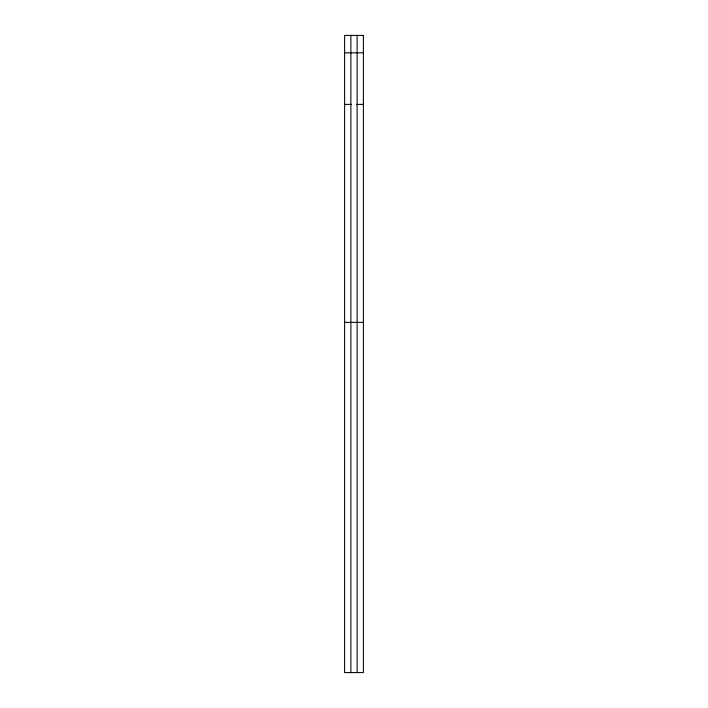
<?xml version="1.0" encoding="UTF-8"?>
<svg xmlns="http://www.w3.org/2000/svg" width="708" height="708" viewBox="0 0 708 708"><rect width="100%" height="100%" fill="white"/><g stroke="black" fill="none" stroke-linecap="round" stroke-linejoin="round"><path stroke-width="1.06" d="M344.628 52.826L363.372 52.826M344.628 104.395L351.248 104.395M356.752 104.395L363.372 104.395M344.628 322.379L363.372 322.379M357.115 35.4L357.115 672.6M350.885 35.4L350.885 672.6M363.372 35.4L344.628 35.4L344.628 672.6L363.372 672.6L363.372 35.4"/></g></svg>
